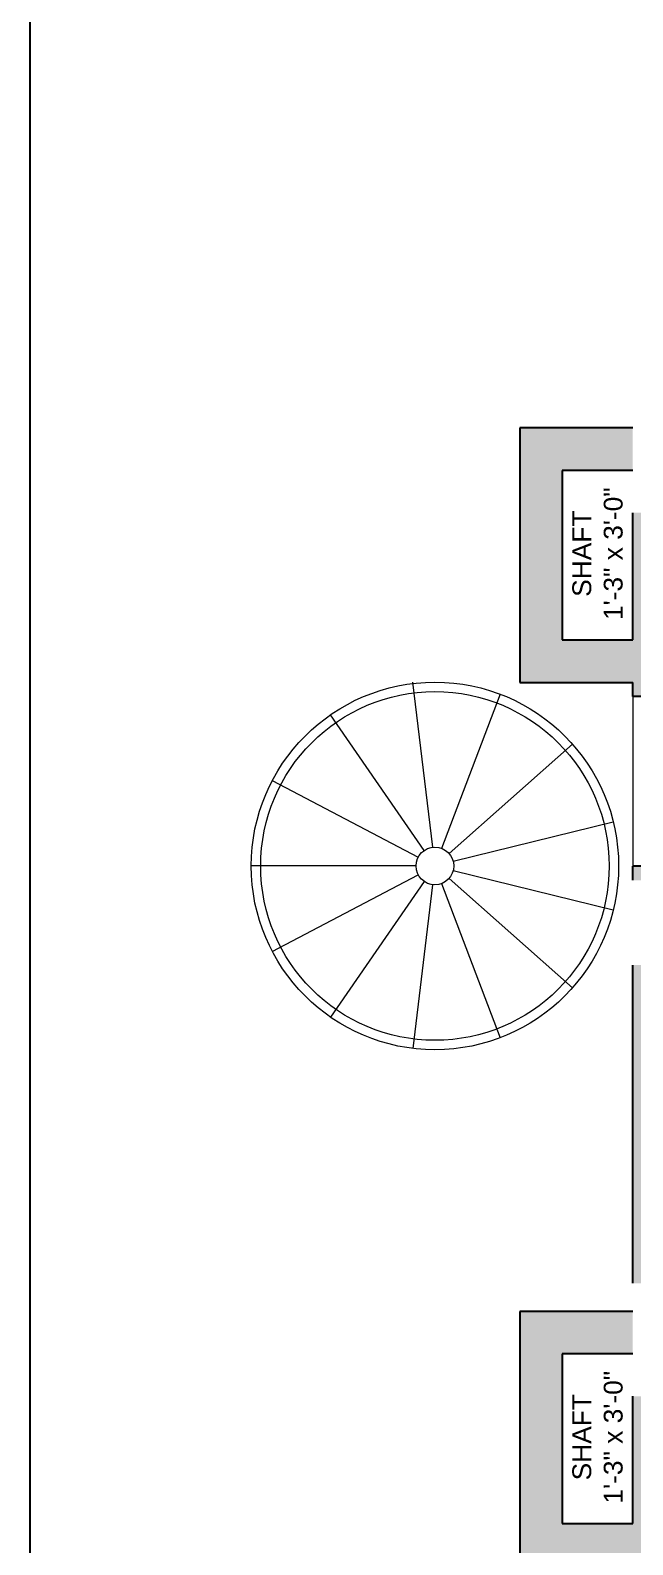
# Model space of a CAD drawing. Header units: inches. Extents: x 211391 to 214260, y -106888 to -102532.
# Drawn here: x 213002 to 213129.9, y -103940.5 to -103619.2 of the extents above; entities that cross this region are included whole.
import ezdxf

# ---------------------------------------------------------------- set-up
doc = ezdxf.new("R2010")
doc.units = ezdxf.units.IN
doc.header["$MEASUREMENT"] = 0
doc.layers.get('0').update_dxf_attribs({"color": 4})
for name, color, linetype, lineweight in [('HATCH', 251, 'Continuous', 13), ('STEPS', 2, 'Continuous', 18), ('TEXT', 3, 'Continuous', 9), ('WALL', 5, 'Continuous', 25), ('window', 1, 'Continuous', 18)]:
    doc.layers.add(name, color=color, linetype=linetype, lineweight=lineweight)
doc.styles.add('22', font='arial.ttf', dxfattribs={"height": 7})

msp = doc.modelspace()

# ---------------------------------------------------------------- hatches: boundary and pattern name
at = {"layer": 'HATCH', "ltscale": 15}
h = msp.add_hatch(color=256, dxfattribs=at)
h.dxf.hatch_style = 1
h.paths.add_polyline_path([(213138.89, -103752.54), (213134.39, -103752.54), (213134.39, -103725.91), (213138.89, -103725.91), (213138.89, -103721.54), (213129.89, -103721.54), (213129.89, -103748.54), (213114.89, -103748.54), (213114.89, -103712.54), (213129.89, -103712.54), (213129.89, -103703.54), (213105.89, -103703.54), (213105.89, -103757.54), (213129.89, -103757.54), (213129.89, -103760.54), (213138.89, -103760.54)])
h = msp.add_hatch(color=256, dxfattribs=at)
h.dxf.hatch_style = 1
h.paths.add_polyline_path([(213138.89, -103796.54), (213129.89, -103796.54), (213129.89, -103799.54), (213138.89, -103799.54)])
h = msp.add_hatch(color=256, dxfattribs=at)
h.dxf.hatch_style = 1
h.paths.add_polyline_path([(213138.89, -103817.54), (213129.89, -103817.54), (213129.89, -103885.04), (213138.89, -103885.04)])
h = msp.add_hatch(color=256, dxfattribs=at)
h.dxf.hatch_style = 1
h.paths.add_polyline_path([(213138.89, -103909.04), (213129.89, -103909.04), (213129.89, -103936.04), (213114.89, -103936.04), (213114.89, -103900.04), (213129.89, -103900.04), (213129.89, -103891.04), (213105.89, -103891.04), (213105.89, -103945.04), (213129.89, -103945.04), (213129.89, -103958.54), (213138.89, -103958.54)])

# ---------------------------------------------------------------- linework, layer by layer
at = {"ltscale": 15}
msp.add_lwpolyline([(213001.96, -103568.22), (214259.76, -103568.22), (214259.76, -105030.12), (213001.96, -105030.12)], close=True, dxfattribs=at)
at = {"layer": 'STEPS'}
for p, q in [((213087.41, -103792.53), (213083.19, -103757.5)), ((213101.72, -103760.03), (213089.31, -103792.76)), ((213085.62, -103793.21), (213065.73, -103764.4)), ((213090.88, -103793.85), (213117.08, -103770.64)), ((213053.36, -103778.38), (213084.35, -103794.64)), ((213125.76, -103787.17), (213091.77, -103795.54)), ((213083.89, -103796.5), (213048.89, -103796.5)), ((213053.36, -103814.62), (213084.35, -103798.36)), ((213117.08, -103822.36), (213090.88, -103799.15)), ((213091.77, -103797.46), (213125.76, -103805.83)), ((213085.62, -103799.79), (213065.73, -103828.6)), ((213083.28, -103835.23), (213087.42, -103800.47)), ((213089.31, -103800.24), (213101.72, -103832.97))]:
    msp.add_line(p, q, dxfattribs=at)
for radius in [39, 37, 4]:
    msp.add_circle((213087.89, -103796.5), radius, dxfattribs=at)
at = {"layer": 'WALL'}
for p, q in [((213129.89, -103703.54), (213105.89, -103703.54)), ((213105.89, -103703.54), (213105.89, -103757.54)), ((213129.89, -103712.54), (213114.89, -103712.54)), ((213114.89, -103712.54), (213114.89, -103748.54)), ((213114.89, -103748.54), (213129.89, -103748.54)), ((213105.89, -103757.54), (213129.89, -103757.54)), ((213129.89, -103891.04), (213105.89, -103891.04)), ((213105.89, -103891.04), (213105.89, -103945.04)), ((213129.89, -103900.04), (213114.89, -103900.04)), ((213114.89, -103900.04), (213114.89, -103936.04)), ((213114.89, -103936.04), (213129.89, -103936.04))]:
    msp.add_line(p, q, dxfattribs=at)
at = {"layer": 'WALL', "ltscale": 20}
for p, q in [((213129.89, -103748.54), (213129.89, -103721.54)), ((213129.89, -103760.54), (213129.89, -103757.54)), ((213138.89, -103760.54), (213129.89, -103760.54)), ((213129.89, -103799.54), (213129.89, -103796.54)), ((213138.89, -103796.54), (213129.89, -103796.54)), ((213129.89, -103885.04), (213129.89, -103817.54)), ((213129.89, -103936.04), (213129.89, -103909.04))]:
    msp.add_line(p, q, dxfattribs=at)
at = {"layer": 'window', "ltscale": 20}
msp.add_line((213129.89, -103760.54), (213129.89, -103796.54), dxfattribs=at)

# ---------------------------------------------------------------- texts
at = {"layer": 'TEXT', "char_height": 4, "attachment_point": 1, "rotation": 90, "style": '22'}
for insert in [(213117.07, -103787.52), (213117.07, -103975.02)]:
    msp.add_mtext_dynamic_manual_height_columns('\\pxqc;SHAFT\\P1\'-3" x 3\'-0"', width=114.5863, gutter_width=35, heights=[-10.82], dxfattribs=dict(at, insert=insert))

doc.saveas('drawing.dxf')
